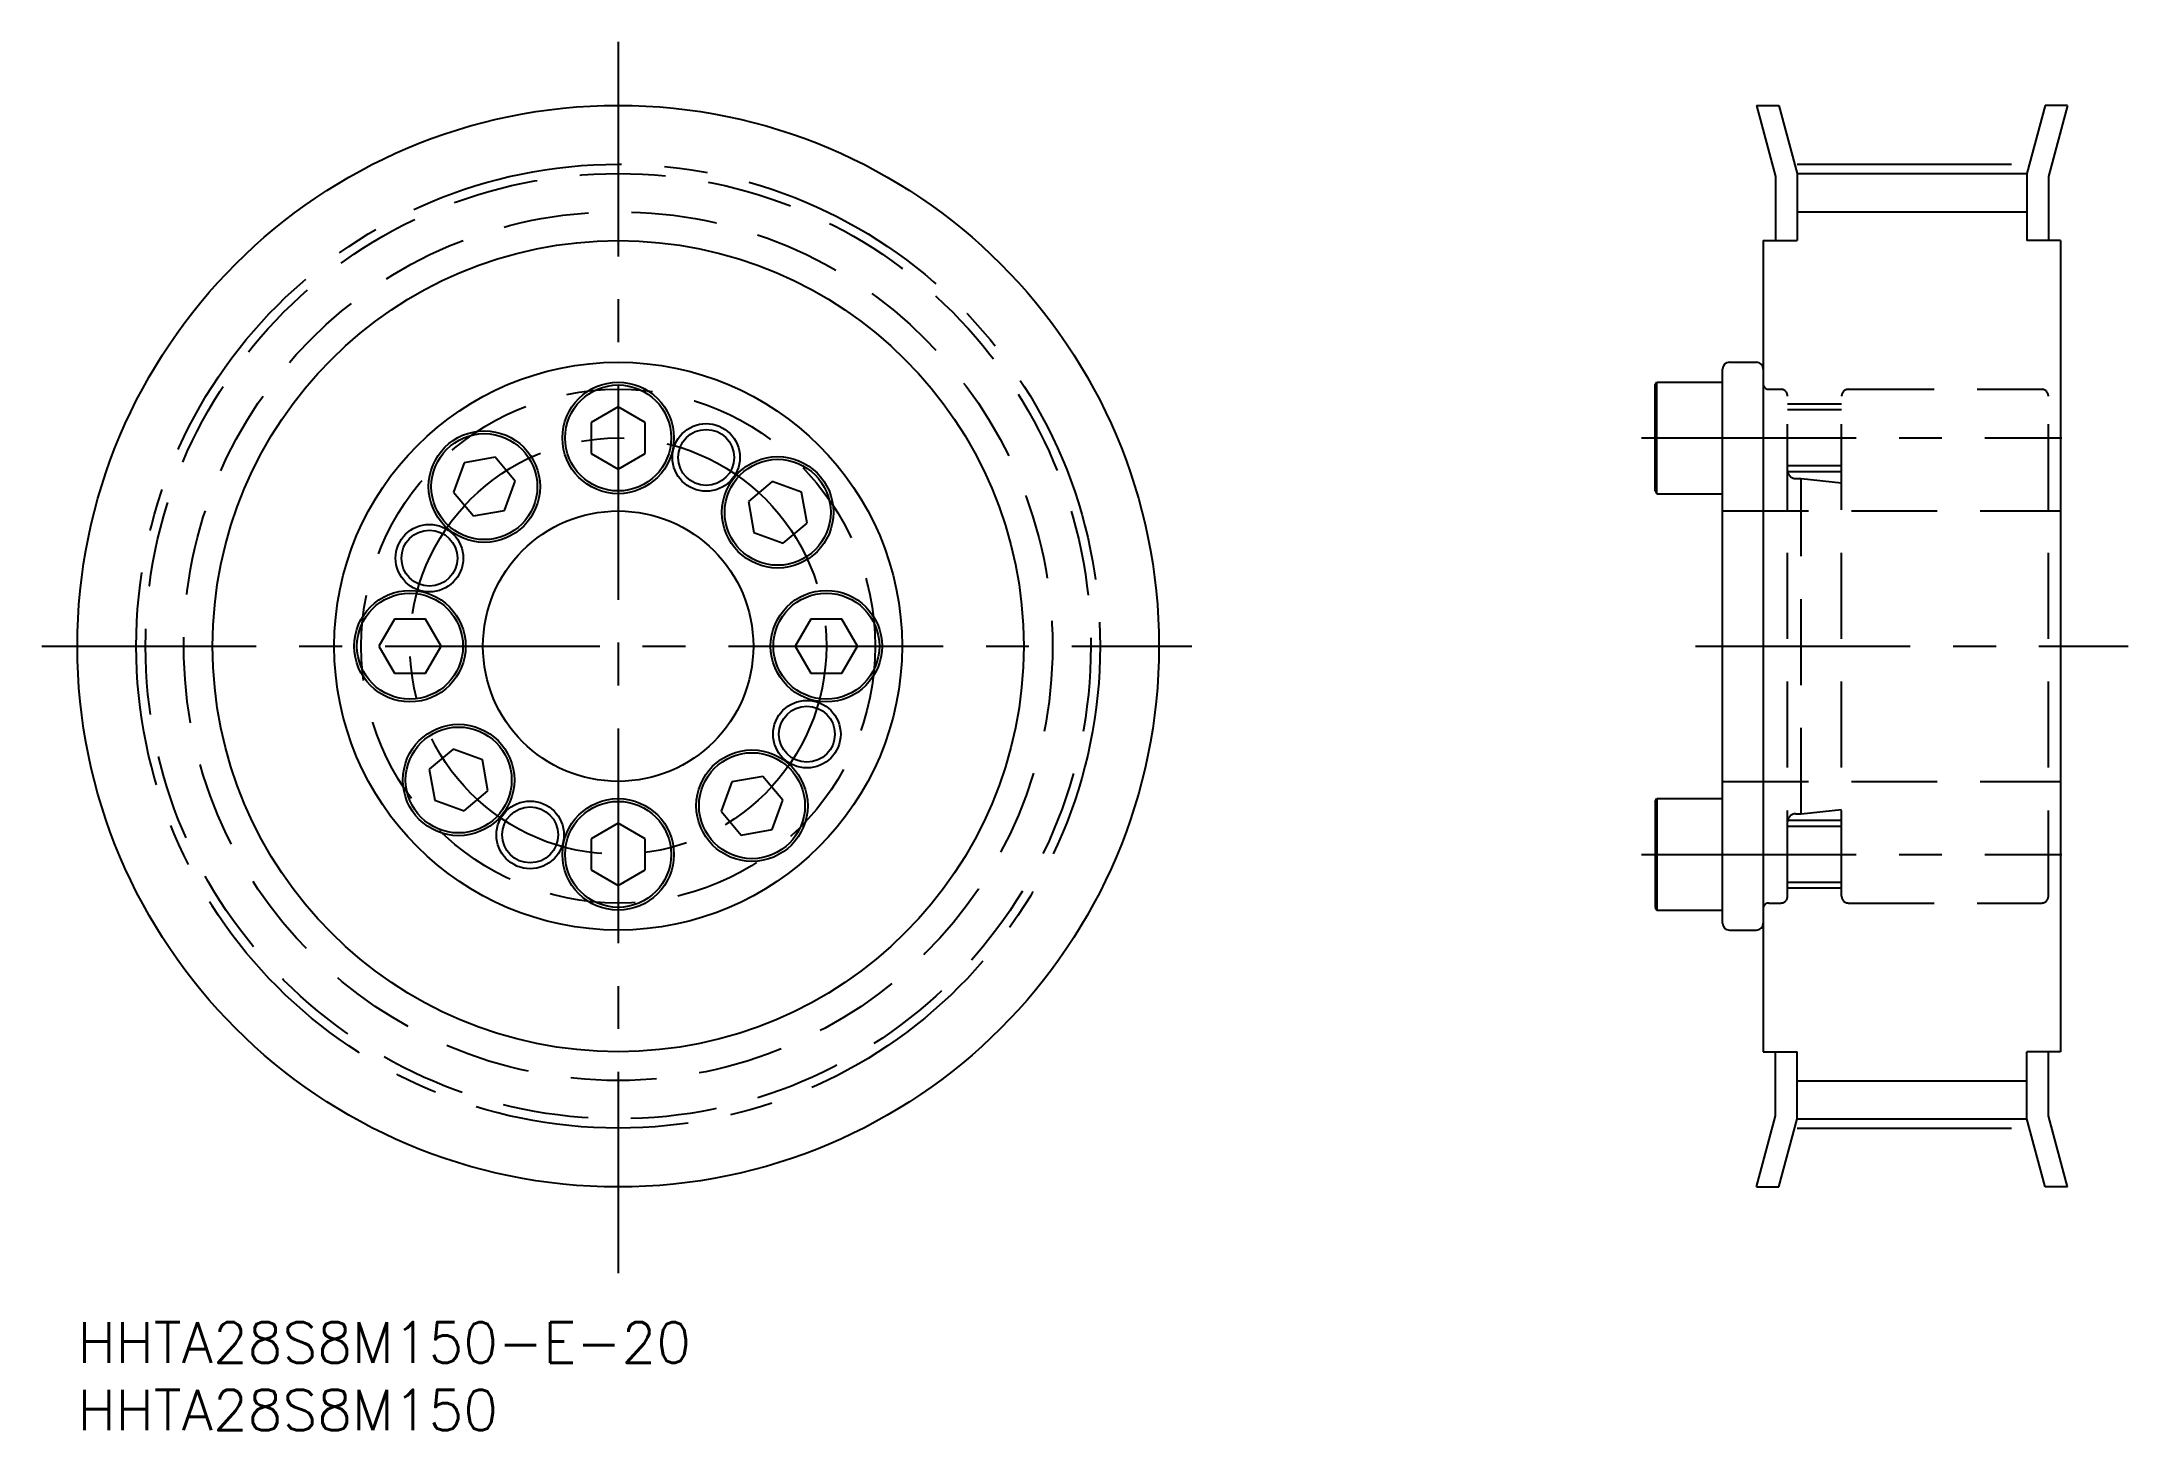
# Model space of a CAD drawing. Extents: x -3 to 152, y -8 to 95.
import ezdxf

# ---------------------------------------------------------------- set-up
doc = ezdxf.new("R2010")
doc.units = 0
doc.header["$LTSCALE"] = 0.5
doc.linetypes.add('CENTER', pattern=[50.8, 31.75, -6.35, 6.35, -6.35])
doc.linetypes.add('DASHED', pattern=[19.05, 12.7, -6.35])
for name, color, linetype in [('MSM_CENTER', 1, 'CENTER'), ('MSM_CONTINUOUS', 7, 'CONTINUOUS'), ('MSM_DASHED', 4, 'DASHED'), ('MSM_NARROW', 5, 'CONTINUOUS'), ('MSM_PART_NUMBER', 7, 'CONTINUOUS')]:
    doc.layers.add(name, color=color, linetype=linetype)
doc.styles.get("Standard").update_dxf_attribs({"font": 'txt.shx', "height": 3, "bigfont": 'bigfont.shx'})

# ---------------------------------------------------------------- blocks, each defined once
blk = doc.blocks.new('*U2')
at = {"layer": 'MSM_PART_NUMBER'}
blk.add_text('HHTA28S8M150-E-20', height=3, dxfattribs=at).set_placement((0, -3))
blk = doc.blocks.new('*U3')
at = {"layer": 'MSM_PART_NUMBER'}
blk.add_text('HHTA28S8M150', height=3, dxfattribs=at).set_placement((0, -8))

msp = doc.modelspace()

# ---------------------------------------------------------------- linework, layer by layer
at = {"layer": 'MSM_CENTER'}
for p, q in [((40, 94.71), (40, 3.62)), ((127.2, 85.65), (144.2, 85.65)), ((115.7, 65.4), (146.8, 65.4)), ((-2.64, 50), (82.44, 50)), ((119.7, 50), (151.7, 50)), ((119.7, 50), (151.7, 50)), ((115.7, 34.6), (146.8, 34.6)), ((127.2, 14.35), (144.2, 14.35))]:
    msp.add_line(p, q, dxfattribs=at)
for radius in [35.65, 15.4]:
    msp.add_circle((40, 50), radius, dxfattribs=at)
at = {"layer": 'MSM_CONTINUOUS'}
for p, q in [((124.2, 90), (125.6, 84.75)), ((124.2, 90), (125.85, 90)), ((125.85, 90), (127.2, 84.96)), ((145.55, 90), (144.2, 84.96)), ((147.21, 90), (145.55, 90)), ((147.21, 90), (145.8, 84.75)), ((127.2, 84.96), (144.2, 84.96)), ((127.2, 84.96), (127.2, 80)), ((144.2, 84.96), (144.2, 80)), ((125.6, 84.75), (125.6, 80)), ((145.8, 84.75), (145.8, 80)), ((124.7, 80), (124.7, 20)), ((124.7, 80), (127.2, 80)), ((146.7, 80), (144.2, 80)), ((146.7, 80), (146.7, 20)), ((122.2, 71), (124.2, 71)), ((116.7, 69.32), (116.82, 69.52)), ((116.82, 69.52), (121.7, 69.52)), ((116.82, 61.27), (116.82, 69.52)), ((121.7, 29.5), (121.7, 70.5)), ((116.7, 61.48), (116.7, 69.32)), ((40, 67.71), (38, 66.55)), ((38, 66.55), (38, 64.25)), ((42, 66.55), (40, 67.71)), ((41, 67.13), (41, 67.13)), ((41.5, 66.84), (41.5, 66.84)), ((42, 64.25), (42, 66.55)), ((28.62, 63.57), (27.83, 61.4)), ((30.89, 63.97), (28.62, 63.57)), ((32.38, 62.2), (30.89, 63.97)), ((38, 64.25), (40, 63.09)), ((40, 63.09), (42, 64.25)), ((31.59, 60.03), (32.38, 62.2)), ((51.4, 62.17), (49.63, 60.69)), ((53.57, 61.38), (51.4, 62.17)), ((27.83, 61.4), (29.31, 59.63)), ((49.63, 60.69), (50.03, 58.41)), ((53.97, 59.11), (53.57, 61.38)), ((116.7, 61.48), (116.82, 61.27)), ((116.82, 61.27), (121.7, 61.27)), ((29.31, 59.63), (31.59, 60.03)), ((52.2, 57.62), (53.97, 59.11)), ((50.03, 58.41), (52.2, 57.62)), ((23.45, 52), (22.29, 50)), ((25.75, 52), (23.45, 52)), ((26.91, 50), (25.75, 52)), ((54.25, 52), (53.09, 50)), ((56.55, 52), (54.25, 52)), ((57.71, 50), (56.55, 52)), ((22.29, 50), (23.45, 48)), ((25.75, 48), (26.91, 50)), ((53.09, 50), (54.25, 48)), ((56.55, 48), (57.71, 50)), ((146.7, 50), (146.7, 50)), ((23.45, 48), (25.75, 48)), ((54.25, 48), (56.55, 48)), ((27.8, 42.38), (26.03, 40.89)), ((29.97, 41.59), (27.8, 42.38)), ((26.03, 40.89), (26.43, 38.62)), ((30.37, 39.31), (29.97, 41.59)), ((50.69, 40.37), (48.41, 39.97)), ((52.17, 38.6), (50.69, 40.37)), ((26.43, 38.62), (28.6, 37.83)), ((28.6, 37.83), (30.37, 39.31)), ((48.41, 39.97), (47.62, 37.8)), ((51.38, 36.43), (52.17, 38.6)), ((116.7, 38.52), (116.82, 38.72)), ((116.82, 38.72), (121.7, 38.72)), ((116.82, 38.72), (116.82, 30.47)), ((47.62, 37.8), (49.11, 36.03)), ((116.7, 38.52), (116.7, 30.68)), ((40, 36.91), (38, 35.75)), ((38, 35.75), (38, 33.45)), ((42, 35.75), (40, 36.91)), ((42, 33.45), (42, 35.75)), ((49.11, 36.03), (51.38, 36.43)), ((38, 33.45), (40, 32.29)), ((40, 32.29), (42, 33.45)), ((116.7, 30.68), (116.82, 30.47)), ((116.82, 30.47), (121.7, 30.47)), ((122.2, 29), (124.2, 29)), ((124.7, 20), (127.2, 20)), ((125.6, 15.25), (125.6, 20)), ((127.2, 15.03), (127.2, 20)), ((144.2, 15.03), (144.2, 20)), ((146.7, 20), (144.2, 20)), ((145.8, 15.25), (145.8, 20)), ((124.2, 10), (125.6, 15.25)), ((125.85, 10), (127.2, 15.03)), ((127.2, 15.03), (144.2, 15.03)), ((145.55, 10), (144.2, 15.03)), ((147.21, 10), (145.8, 15.25)), ((124.2, 10), (125.85, 10)), ((147.21, 10), (145.55, 10))]:
    msp.add_line(p, q, dxfattribs=at)
for centre, radius in [((40, 50), 40), ((40, 50), 30), ((40, 50), 21), ((40, 65.4), 4.12), ((40, 65.4), 3.92), ((30.1, 61.8), 4.12), ((30.1, 61.8), 3.92), ((46.51, 63.96), 2.07), ((51.8, 59.9), 4.12), ((51.8, 59.9), 3.92), ((40, 50), 10), ((26.04, 56.51), 2.07), ((24.6, 50), 4.12), ((55.4, 50), 4.12), ((24.6, 50), 3.92), ((55.4, 50), 3.92), ((53.96, 43.49), 2.07), ((28.2, 40.1), 4.12), ((28.2, 40.1), 3.92), ((49.9, 38.2), 4.12), ((49.9, 38.2), 3.92), ((40, 34.6), 4.12), ((33.49, 36.04), 2.07), ((40, 34.6), 3.92)]:
    msp.add_circle(centre, radius, dxfattribs=at)
for centre, start, end in [((122.2, 70.5), 90, 180), ((124.2, 70.5), 0, 90), ((122.2, 29.5), 180, 270), ((124.2, 29.5), 270, 0)]:
    msp.add_arc(centre, 0.5, start, end, dxfattribs=at)
at = {"layer": 'MSM_DASHED'}
for p, q in [((125.11, 69), (126, 69)), ((126.5, 31.5), (126.5, 68.5)), ((130.5, 31.5), (130.5, 68.5)), ((131, 69), (145.3, 69)), ((145.8, 31.5), (145.8, 68.5)), ((130.5, 67.9), (126.5, 67.9)), ((130.5, 67.47), (126.5, 67.47)), ((130.5, 63.33), (126.5, 63.33)), ((130.5, 62.9), (126.5, 62.9)), ((127.1, 62.4), (127.5, 62.4)), ((127.5, 37.6), (127.5, 62.4)), ((127.5, 62.4), (130.5, 62.07)), ((121.7, 60), (146.7, 60)), ((146.7, 50), (146.7, 50)), ((121.7, 40), (146.7, 40)), ((130.5, 37.1), (126.5, 37.1)), ((127.1, 37.6), (127.5, 37.6)), ((127.5, 37.6), (130.5, 37.93)), ((130.5, 36.67), (126.5, 36.67)), ((130.5, 32.53), (126.5, 32.53)), ((125.11, 31), (126, 31)), ((130.5, 32.1), (126.5, 32.1)), ((131, 31), (145.3, 31))]:
    msp.add_line(p, q, dxfattribs=at)
for radius in [34.96, 32.13, 19]:
    msp.add_circle((40, 50), radius, dxfattribs=at)
for centre, radius, start, end in [((125.11, 69.41), 0.41, 180, 270), ((126, 68.5), 0.5, 0, 90), ((131, 68.5), 0.5, 90, 180), ((145.3, 68.5), 0.5, 0, 90), ((127.1, 63), 0.6, 180.0007, 270), ((127.1, 37), 0.6, 90, 179.9993), ((125.11, 30.59), 0.41, 90, 180), ((126, 31.5), 0.5, 270, 0), ((131, 31.5), 0.5, 180, 270), ((145.3, 31.5), 0.5, 270, 0)]:
    msp.add_arc(centre, radius, start, end, dxfattribs=at)
at = {"layer": 'MSM_NARROW'}
for p, q in [((127.2, 82.13), (144.2, 82.13)), ((127.2, 17.86), (144.2, 17.86))]:
    msp.add_line(p, q, dxfattribs=at)
for centre in [(46.51, 63.96), (26.04, 56.51), (53.96, 43.49), (33.49, 36.04)]:
    msp.add_circle(centre, 2.5, dxfattribs=at)

# ---------------------------------------------------------------- block references
at = {"layer": 'MSM_CONTINUOUS'}
for name in ['*U2', '*U3']:
    msp.add_blockref(name, (0, 0), dxfattribs=at)

doc.saveas('drawing.dxf')
